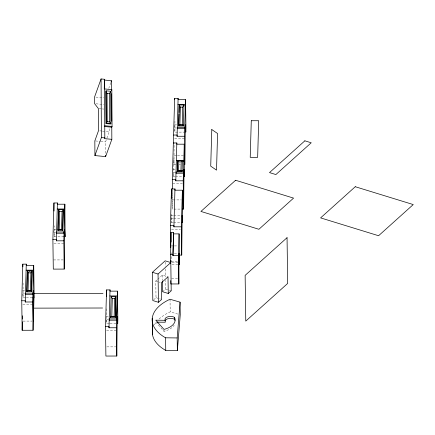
<?xml version="1.0" encoding="UTF-8"?>
<svg xmlns="http://www.w3.org/2000/svg" width="435" height="435" viewBox="0 0 435 435"><rect width="100%" height="100%" fill="white"/><g stroke="black" fill="none" stroke-linecap="round" stroke-linejoin="round"><path stroke-width="0.33" stroke-dasharray="2.17 1.63" d="M25.66 297.844L23.093 297.85L23.055 282.261M63.847 236.662L54.228 236.683L54.255 225.787M109.397 323.618L106.836 323.618L106.798 308.029M173.054 222.676L171.771 222.676L171.825 213.797M172.836 189.926L172.711 209.099L172.445 189.644M174.93 176.664L173.647 176.67L173.576 159.063M175.914 164.555L173.995 164.555L174.087 143.387M185.179 132.109L174.924 132.126L174.941 120.56M108.739 88.403L110.811 82.645M105.613 153.261L105.547 141.913L106.689 138.732M106.918 138.096L109.207 131.74L109.185 127.711M153.729 299.737L156.013 297.687L155.779 281.026L157.193 279.748M157.666 279.324L162.391 275.078L168.024 276.812M162.625 291.738L165.566 289.096L165.447 280.341M174.424 124.872L176.985 124.872M175.044 127.939L176.327 127.939M174.663 138.716L184.924 138.7M174.256 155.382L176.822 155.377M177.464 155.377L184.511 155.36M179.122 164.55L180.405 164.544M173.141 169.416L175.066 169.411M173.766 172.483L175.049 172.477M175.566 176.664L182.618 176.653M172.744 183.26L182.363 183.244M172.978 199.921L181.313 199.904M173.995 209.094L181.047 209.083M173.19 215.423L171.265 215.428L171.771 222.676M173.831 215.423L180.884 215.407M171.89 218.49L173.173 218.49M173.815 218.49L180.226 218.473M173.695 222.676L180.742 222.66M56.289 229.424L53.728 229.43L54.228 236.683M171.51 229.267L180.487 229.25M54.348 232.497L55.631 232.491M53.967 243.274L64.228 243.252M171.102 245.933L173.668 245.927M174.304 245.927L177.513 245.922M174.31 253.589L177.67 253.583M53.559 259.934L63.178 259.918M171.379 261.837L178.105 261.826M172.081 262.164L178.138 262.153M172.01 264.659L178.067 264.643M28.819 271.407L30.167 271.407M28.759 271.598L30.787 271.592M171.613 278.498L177.67 278.487M22.593 290.596L24.512 290.596M23.213 293.663L24.496 293.663M26.301 297.844L32.707 297.834M22.832 304.44L33.093 304.424M106.33 316.37L108.255 316.365M106.956 319.431L108.239 319.431M23.066 321.101L32.043 321.084M110.039 323.613L117.091 323.602M106.575 330.214L116.83 330.192M106.809 346.874L115.781 346.858M95.917 97.103L103.954 97.864M95.961 103.802L103.992 104.569M99.039 108.625L101.714 108.88M102.383 108.946L103.72 109.071M99.838 130.848L101.844 131.038M102.513 131.104L109.207 131.74M95.504 140.956L100.191 141.402M100.86 141.467L105.547 141.913M159.074 319.029A50.096 26.622 -0.8 0 1 170.199 311.868L178.366 314.233M155.779 281.026L158.28 281.793M158.905 281.989L160.162 282.375M165.566 289.096L168.698 290.058M169.324 290.248L171.2 290.83M156.013 297.687L160.39 299.035M155.801 322.117L164.028 331.356A19.363 10.288 -0.8 0 0 174.185 325.162M174.468 125.536L174.924 132.126M173.462 174.033L173.647 176.67M106.559 319.665L106.836 323.618M22.821 293.897L23.093 297.85M173.908 158.519L173.995 164.555M171.281 252.773L171.412 262.164M170.025 299.247L170.199 311.868M165.191 262.164L165.246 266.204M165.284 268.901L165.398 276.975M164.011 330.062L164.028 331.356M162.391 275.078L162.467 280.412M154.387 324.88A50.096 26.622 -0.8 0 1 156.094 322.281"/><path stroke-width="0.65" d="M21.75 300.759L22.799 264.143L26.274 264.137L26.29 265.383L33.718 265.366L34.109 293.641L33.06 330.257L22.163 330.279L21.75 300.759L25.225 300.754L25.241 301.999L32.663 301.982L33.718 265.366M22.163 330.279L22.408 321.759M25.241 301.999L26.274 264.137M26.829 291.738L27.394 270.739L32.125 270.733L31.559 291.727L26.829 291.738L26.818 290.879L27.394 270.739L28.552 272.854L28.047 290.477L26.818 290.879L31.548 290.868L32.125 270.733L30.918 272.848L30.412 290.471L31.548 290.868L31.559 291.727M65.125 236.662L64.625 229.408L64.195 269.091L53.298 269.113L52.885 239.593L53.94 202.976L57.409 202.971L57.425 204.216L64.853 204.2L65.125 236.662L63.847 236.662M64.853 204.2L63.798 240.816L56.376 240.832L57.409 202.971M57.964 230.572L58.529 209.572L63.265 209.561L62.694 230.561L57.964 230.572L58.502 211.774M62.694 230.561L62.683 229.702L61.552 229.305L62.058 211.682L63.265 209.561L62.683 229.702L57.953 229.713L59.182 229.31L59.687 211.687L58.529 209.572L58.54 210.431M105.493 326.533L106.542 289.917L110.017 289.906L110.033 291.151L117.455 291.14L117.852 319.415L117.733 323.602L117.227 316.348L116.803 356.031L105.901 356.053L105.493 326.533L108.962 326.527L108.984 327.767L116.406 327.756L117.455 291.14M108.984 327.767L110.017 289.906M110.566 317.506L111.137 296.512L115.868 296.501L115.302 317.501L110.566 317.506L110.555 316.647L114.155 316.245L115.291 316.642L115.302 317.501M111.79 316.25L112.295 298.627L111.137 296.512M114.155 316.245L114.661 298.622L115.868 296.501L115.291 316.642L110.555 316.647M116.607 318.926L109.18 318.942L109.201 320.187L116.623 320.171L117.265 295.93L109.843 295.941M170.737 247.727L170.428 225.591L171.477 188.975L174.952 188.964L174.968 190.209L182.395 190.193L182.667 222.66L181.384 222.66M172.434 188.969L172.303 179.579L173.353 142.963L176.827 142.957L176.844 144.197L184.266 144.186L184.663 172.461L184.543 176.648L184.038 169.394L183.613 209.077L182.33 209.077M173.695 143.088L173.581 135.04L174.631 98.419L178.105 98.413L178.122 99.658L185.549 99.642L185.941 127.917L185.821 132.104L185.321 124.856L184.891 164.539L184.494 136.264L185.549 99.642M170.493 263.164L170.999 232.649L173.57 232.643L172.961 255.682L178.464 255.671L179.089 233.878L173.587 233.883M170.71 261.837L170.743 260.57M172.961 255.682L173.57 232.643M182.395 190.193L181.341 226.814L173.918 226.825L174.952 188.964M184.266 144.186L183.217 180.802L175.794 180.819L176.827 142.957M184.494 136.264L177.072 136.275L178.105 98.413M178.557 170.64L178.812 161.831L177.638 160.341L177.344 170.411L180.927 170.634L181.177 161.825L182.368 160.336L182.091 171.259L177.36 171.27L177.638 160.341L182.368 160.336L182.379 161.195M178.66 126.014L179.225 105.014L183.956 105.009L183.391 126.003L178.66 126.014L179.008 113.932M179.046 112.589L179.225 105.014L180.384 107.13L179.878 124.753L178.644 125.155L183.38 125.144L183.391 126.003M183.38 125.144L182.243 124.747L182.749 107.13L183.956 105.009L183.972 105.868M170.737 280.608L170.786 283.963L178.856 283.946L179.019 253.583L179.41 264.643L179.481 262.153L179.089 233.878M179.171 255.095L181.738 255.089L182.167 215.407L182.667 222.66M177.355 350.566L177.181 337.946L180.074 302.162L170.025 299.247A50.096 26.622 -0.8 0 0 165.577 337.799L165.751 350.42L177.355 350.566L180.248 314.782L180.074 302.162M111.844 139.336L104.547 138.64L104.819 137.884L104.476 79.273L101.067 78.947L94.58 96.972L94.618 103.677L98.37 108.56L98.495 130.718L94.835 140.891L94.922 155.578L105.634 156.6L111.844 139.336L111.768 126.536M104.253 88.789L104.476 79.273M111.039 82.008L111.501 80.731L104.204 80.035M110.523 91.79L110.707 91.268L106.058 90.823L105.868 91.35L106.058 123.578L110.707 124.024L110.898 123.496L110.707 91.268L109.37 93.694L109.533 121.898L110.898 123.496L106.249 123.056L106.058 123.578M111.556 90.388L111.828 89.626L104.536 88.93M94.922 155.578L101.404 137.558L101.067 78.947M111.828 89.626L112.045 126.438L111.773 127.199L104.476 126.503M107.206 121.675L106.249 123.056L106.058 90.823L107.043 93.471L107.206 121.675L109.533 121.898M168.258 293.473L168.024 276.812L161.412 282.755L161.646 299.421L158.449 302.292L152.815 300.558L152.419 272.283L165.169 260.821L170.808 262.555L171.2 290.83L168.258 293.473L162.625 291.738L162.478 281.075M158.449 302.292L158.052 274.017L170.808 262.555M180.927 170.634L182.08 170.4L182.091 171.259M177.931 104.449L185.359 104.433L185.375 105.678M180.384 107.13L182.749 107.13M179.878 124.753L182.243 124.747M173.581 135.04L177.056 135.029L177.072 136.275M176.322 160.488L183.749 160.477L183.766 161.717M178.812 161.831L181.177 161.825M182.08 170.4L177.344 170.411L177.36 171.27M172.303 179.579L175.773 179.573L175.794 180.819M57.235 209.007L64.663 208.99L64.679 210.235M59.687 211.687L62.058 211.682M170.428 225.591L173.897 225.586L173.918 226.825M59.182 229.31L61.552 229.305M52.885 239.593L56.36 239.587L56.376 240.832M170.373 254.442L172.945 254.437M26.1 270.173L33.528 270.157L33.544 271.402M28.552 272.854L30.918 272.848M28.047 290.477L30.412 290.471M34.109 293.641L102.992 293.511M32.707 297.834L33.99 297.828L33.49 290.575L33.093 304.424L33.321 321.084M112.295 298.627L114.661 298.622M33.696 308.138L102.573 308.007M165.24 320.301L155.773 320.182L164 329.415A19.363 10.288 -0.8 0 0 174.478 317.332A5.481 2.909 -0.8 0 0 167.676 316.859A5.481 2.909 -0.8 0 0 165.24 320.301L165.267 322.243L157.149 322.139M165.577 337.799L177.181 337.946M107.043 93.471L109.37 93.694M104.748 125.742L112.045 126.438M101.404 137.558L104.819 137.884M152.419 272.283L158.052 274.017M183.217 180.802L183.613 209.077M181.341 226.814L181.738 255.089M178.464 255.671L178.856 283.946M174.631 98.419L174.652 99.762M174.478 317.332L174.506 319.274A19.363 10.288 -0.8 0 1 174.957 320.437M171.477 188.975L171.607 198.365M170.999 232.649L171.129 242.039M152.261 318.17L152.44 330.79A50.096 26.622 -0.8 0 0 165.751 350.42M152.304 321.764L152.484 334.385M117.265 295.93L117.287 297.17M116.406 327.756L116.803 356.031M106.542 289.917L106.635 296.621M63.798 240.816L64.195 269.091M53.94 202.976L54.049 211.029M32.663 301.982L33.06 330.257M22.799 264.143L22.837 266.829M22.354 315.772L22.397 319.105M111.501 80.731L111.556 90.159M111.577 93.732L111.735 121.175M105.623 155.268L105.634 156.6M165.044 320.943A5.481 2.909 -0.8 0 1 168.834 318.523A5.481 2.909 -0.8 0 1 174.506 319.274M211.78 129.543L210.725 166.159L216.527 170.134L217.582 133.518L211.78 129.543M251.278 120.734L250.223 157.35L257.65 157.339L258.7 120.723L251.278 120.734M235.591 180.269L200.921 211.432L258.907 229.278L293.571 198.115L235.591 180.269M304.853 140.82L269.504 172.597L275.877 174.555L311.226 142.778L304.853 140.82M287.051 237.689L245.133 275.366L245.775 321.106L287.687 283.43L287.051 237.689M355.264 186.724L320.6 217.886L378.58 235.732L413.25 204.564L355.264 186.724M184.696 127.433L177.273 127.45L177.29 128.689L184.712 128.678L184.696 127.433M183.418 171.977L175.99 171.988L176.012 173.233L183.434 173.217L183.418 171.977M63.999 231.991L56.577 232.002L56.593 233.247L64.016 233.231L63.999 231.991M32.864 293.157L25.442 293.168L25.458 294.413L32.881 294.403L32.864 293.157"/></g></svg>
